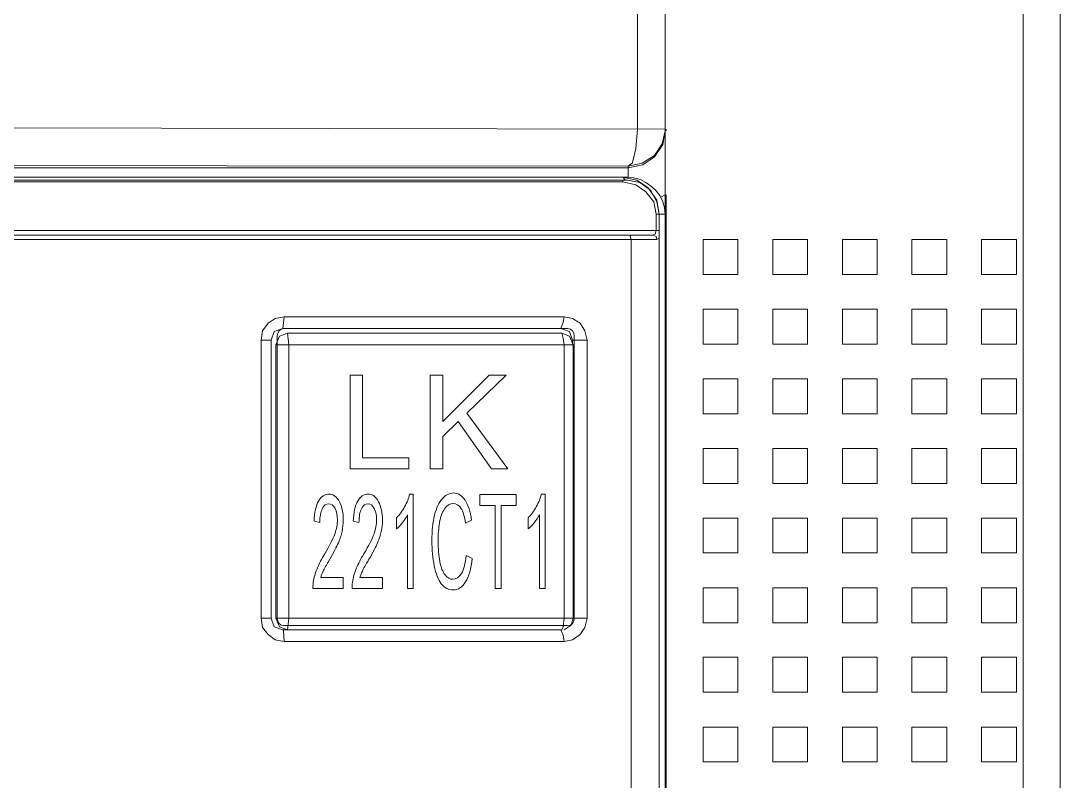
# Model space of a CAD drawing. Header units: millimetres. Extents: x 33157 to 59611, y -29750 to 1750.
# Drawn here: x 53504.76 to 53527.16, y -3121.69 to -3105.3 of the extents above; entities that cross this region are included whole.
import ezdxf

# ---------------------------------------------------------------- set-up
doc = ezdxf.new("R2010")
doc.units = ezdxf.units.MM
doc.layers.add('layer 1', color=7, linetype='Continuous', lineweight=18)

msp = doc.modelspace()

# ---------------------------------------------------------------- linework, layer by layer
at = {"layer": 'layer 1', "lineweight": 9}
for p, q in [((53518.05, -3043.274), (53518.05, -3107.638)), ((53518.65, -3043.274), (53518.65, -3170.437)), ((53526.358, -3047.485), (53526.358, -3168.689)), ((53527.158, -3048.284), (53527.158, -3168.207)), ((53518.65, -3107.638), (53518.65, -3107.671)), ((53518.666, -3107.638), (53518.666, -3107.671)), ((53517.85, -3108.437), (53517.85, -3108.67)), ((53517.734, -3108.736), (53517.734, -3108.77)), ((53518.666, -3109.053), (53518.666, -3168.207)), ((53518.45, -3109.469), (53518.45, -3109.818)), ((53518.516, -3109.469), (53518.516, -3170.171)), ((53518.65, -3109.469), (53518.65, -3167.658)), ((53517.917, -3110.018), (53517.917, -3170.171)), ((53509.941, -3112.182), (53509.941, -3118.174)), ((53510.158, -3112.182), (53510.158, -3118.174)), ((53516.651, -3112.182), (53516.651, -3112.232)), ((53516.968, -3112.182), (53516.968, -3118.174)), ((53510.258, -3112.282), (53510.258, -3118.174)), ((53510.541, -3112.282), (53510.541, -3118.174)), ((53516.468, -3112.282), (53516.468, -3118.174)), ((53516.668, -3112.282), (53516.668, -3118.174))]:
    msp.add_line(p, q, dxfattribs=at)
for points in [[(53500.551, -3107.605), (53500.551, -3107.605), (53518.65, -3107.638), (53518.65, -3107.638)], [(53517.85, -3108.437), (53517.85, -3108.437), (53500.551, -3108.42), (53500.551, -3108.42)], [(53517.85, -3108.47), (53517.85, -3108.47), (53486.948, -3108.47), (53486.948, -3108.47)], [(53483.302, -3108.67), (53483.302, -3108.67), (53517.834, -3108.67), (53517.834, -3108.67)], [(53483.368, -3108.736), (53483.368, -3108.736), (53517.734, -3108.736), (53517.734, -3108.736)], [(53517.734, -3108.77), (53517.734, -3108.77), (53483.368, -3108.77), (53483.368, -3108.77)], [(53517.75, -3108.686), (53517.75, -3108.686), (53517.717, -3108.67), (53517.717, -3108.67)], [(53517.734, -3108.736), (53517.734, -3108.736), (53517.767, -3108.736), (53517.767, -3108.736)], [(53517.784, -3108.736), (53517.784, -3108.736), (53517.75, -3108.686), (53517.75, -3108.686)], [(53517.767, -3108.736), (53517.767, -3108.736), (53517.784, -3108.736), (53517.784, -3108.736)], [(53517.834, -3108.736), (53517.834, -3108.736), (53517.784, -3108.736), (53517.784, -3108.736)], [(53518.55, -3109.103), (53518.55, -3109.103), (53518.65, -3109.053), (53518.65, -3109.053)], [(53518.45, -3109.469), (53518.45, -3109.469), (53518.65, -3109.469), (53518.65, -3109.469)], [(53482.669, -3109.818), (53482.669, -3109.818), (53518.516, -3109.818), (53518.516, -3109.818)], [(53482.735, -3109.918), (53482.735, -3109.918), (53518.383, -3109.918), (53518.383, -3109.918)], [(53517.884, -3109.918), (53517.884, -3109.918), (53517.917, -3110.018), (53517.917, -3110.018)], [(53482.636, -3110.018), (53482.636, -3110.018), (53518.466, -3110.018), (53518.466, -3110.018)], [(53510.441, -3111.682), (53510.441, -3111.682), (53510.408, -3111.932), (53510.408, -3111.932)], [(53510.441, -3111.682), (53510.441, -3111.682), (53516.468, -3111.682), (53516.468, -3111.682)], [(53510.446, -3111.682), (53510.446, -3111.682), (53516.464, -3111.682), (53516.464, -3111.682)], [(53510.408, -3111.932), (53510.408, -3111.932), (53516.402, -3111.932), (53516.402, -3111.932)], [(53509.941, -3112.182), (53509.941, -3112.182), (53510.158, -3112.182), (53510.158, -3112.182)], [(53516.418, -3112.032), (53516.418, -3112.032), (53510.508, -3112.032), (53510.508, -3112.032)], [(53510.541, -3112.282), (53510.541, -3112.282), (53510.508, -3112.032), (53510.508, -3112.032)], [(53516.968, -3112.182), (53516.968, -3112.182), (53516.651, -3112.182), (53516.651, -3112.182)], [(53510.258, -3112.282), (53510.258, -3112.282), (53516.668, -3112.282), (53516.668, -3112.282)], [(53509.941, -3118.174), (53509.941, -3118.174), (53510.158, -3118.174), (53510.158, -3118.174)], [(53510.258, -3118.174), (53510.258, -3118.174), (53516.668, -3118.174), (53516.668, -3118.174)], [(53510.541, -3118.174), (53510.541, -3118.174), (53510.508, -3118.423), (53510.508, -3118.423)], [(53516.468, -3118.174), (53516.468, -3118.174), (53516.452, -3118.357), (53516.452, -3118.357)], [(53516.968, -3118.174), (53516.968, -3118.174), (53516.668, -3118.174), (53516.668, -3118.174)], [(53516.402, -3118.423), (53516.402, -3118.423), (53510.408, -3118.423), (53510.408, -3118.423)], [(53510.424, -3118.44), (53510.424, -3118.44), (53510.408, -3118.423), (53510.408, -3118.423)], [(53510.441, -3118.673), (53510.441, -3118.673), (53510.424, -3118.44), (53510.424, -3118.44)], [(53510.508, -3118.423), (53510.508, -3118.423), (53516.418, -3118.423), (53516.418, -3118.423)], [(53516.452, -3118.357), (53516.452, -3118.357), (53516.418, -3118.423), (53516.418, -3118.423)], [(53516.468, -3118.673), (53516.468, -3118.673), (53510.441, -3118.673), (53510.441, -3118.673)]]:
    msp.add_open_spline(points, degree=3, dxfattribs=at)
for points, knots in [([(53517.85, -3108.47), (53517.85, -3108.47), (53518.167, -3108.404), (53518.167, -3108.404), (53518.167, -3108.404), (53518.416, -3108.237), (53518.416, -3108.237), (53518.416, -3108.237), (53518.599, -3107.971), (53518.599, -3107.971), (53518.599, -3107.971), (53518.65, -3107.671), (53518.65, -3107.671)], [0, 0, 0, 0, 152600.038014, 152600.038014, 152600.038014, 305200.076027, 305200.076027, 305200.076027, 457800.114041, 457800.114041, 457800.114041, 610400.152054, 610400.152054, 610400.152054, 610400.152054]), ([(53517.85, -3108.437), (53517.85, -3108.437), (53518.15, -3108.37), (53518.15, -3108.37), (53518.15, -3108.37), (53518.416, -3108.204), (53518.416, -3108.204), (53518.416, -3108.204), (53518.583, -3107.954), (53518.583, -3107.954), (53518.583, -3107.954), (53518.65, -3107.671), (53518.65, -3107.671)], [0, 0, 0, 0, 152599.983618, 152599.983618, 152599.983618, 305199.967237, 305199.967237, 305199.967237, 457799.950855, 457799.950855, 457799.950855, 610399.934474, 610399.934474, 610399.934474, 610399.934474]), ([(53518.05, -3107.638), (53518.05, -3107.638), (53518.017, -3108.054), (53518.017, -3108.054), (53518.017, -3108.054), (53517.967, -3108.27), (53517.967, -3108.27), (53517.967, -3108.27), (53517.933, -3108.37), (53517.933, -3108.37), (53517.933, -3108.37), (53517.85, -3108.437), (53517.85, -3108.437)], [0, 0, 0, 0, 152598.851057, 152598.851057, 152598.851057, 305197.702114, 305197.702114, 305197.702114, 457796.55317, 457796.55317, 457796.55317, 610395.404227, 610395.404227, 610395.404227, 610395.404227]), ([(53518.516, -3109.469), (53518.516, -3109.469), (53518.466, -3109.169), (53518.466, -3109.169), (53518.466, -3109.169), (53518.283, -3108.903), (53518.283, -3108.903), (53518.283, -3108.903), (53518.033, -3108.736), (53518.033, -3108.736), (53518.033, -3108.736), (53517.717, -3108.67), (53517.717, -3108.67)], [0, 0, 0, 0, 152601.095037, 152601.095037, 152601.095037, 305202.190074, 305202.190074, 305202.190074, 457803.28511, 457803.28511, 457803.28511, 610404.380147, 610404.380147, 610404.380147, 610404.380147]), ([(53518.45, -3109.469), (53518.45, -3109.469), (53518.4, -3109.203), (53518.4, -3109.203), (53518.4, -3109.203), (53518.233, -3108.986), (53518.233, -3108.986), (53518.233, -3108.986), (53518.017, -3108.836), (53518.017, -3108.836), (53518.017, -3108.836), (53517.734, -3108.77), (53517.734, -3108.77)], [0, 0, 0, 0, 152601.132741, 152601.132741, 152601.132741, 305202.265482, 305202.265482, 305202.265482, 457803.398223, 457803.398223, 457803.398223, 610404.530964, 610404.530964, 610404.530964, 610404.530964]), ([(53517.834, -3108.736), (53517.834, -3108.736), (53518.1, -3108.786), (53518.1, -3108.786), (53518.1, -3108.786), (53518.333, -3108.953), (53518.333, -3108.953), (53518.333, -3108.953), (53518.466, -3109.203), (53518.466, -3109.203), (53518.466, -3109.203), (53518.516, -3109.469), (53518.516, -3109.469)], [0, 0, 0, 0, 152600.85117, 152600.85117, 152600.85117, 305201.702341, 305201.702341, 305201.702341, 457802.553511, 457802.553511, 457802.553511, 610403.404681, 610403.404681, 610403.404681, 610403.404681]), ([(53518.65, -3109.469), (53518.65, -3109.469), (53518.633, -3109.336), (53518.633, -3109.336), (53518.633, -3109.336), (53518.599, -3109.203), (53518.599, -3109.203), (53518.599, -3109.203), (53518.533, -3109.069), (53518.533, -3109.069), (53518.533, -3109.069), (53518.45, -3108.969), (53518.45, -3108.969), (53518.45, -3108.969), (53518.35, -3108.87), (53518.35, -3108.87), (53518.35, -3108.87), (53518.233, -3108.786), (53518.233, -3108.786), (53518.233, -3108.786), (53518.117, -3108.72), (53518.117, -3108.72), (53518.117, -3108.72), (53517.967, -3108.686), (53517.967, -3108.686), (53517.967, -3108.686), (53517.834, -3108.67), (53517.834, -3108.67)], [0, 0, 0, 0, 141595.381345, 141595.381345, 141595.381345, 283190.762691, 283190.762691, 283190.762691, 424786.144036, 424786.144036, 424786.144036, 566381.525382, 566381.525382, 566381.525382, 707976.906727, 707976.906727, 707976.906727, 849572.288073, 849572.288073, 849572.288073, 991167.669418, 991167.669418, 991167.669418, 1132763.050764, 1132763.050764, 1132763.050764, 1274358.432109, 1274358.432109, 1274358.432109, 1274358.432109]), ([(53518.383, -3109.918), (53518.383, -3109.918), (53518.433, -3109.901), (53518.433, -3109.901), (53518.433, -3109.901), (53518.45, -3109.818), (53518.45, -3109.818)], [0, 0, 0, 0, 172097.975138, 172097.975138, 172097.975138, 344195.950276, 344195.950276, 344195.950276, 344195.950276]), ([(53518.383, -3109.918), (53518.383, -3109.918), (53518.45, -3109.951), (53518.45, -3109.951), (53518.45, -3109.951), (53518.466, -3110.018), (53518.466, -3110.018)], [0, 0, 0, 0, 172098.084846, 172098.084846, 172098.084846, 344196.169692, 344196.169692, 344196.169692, 344196.169692]), ([(53518.466, -3110.018), (53518.466, -3110.018), (53518.516, -3109.985), (53518.516, -3109.985), (53518.516, -3109.985), (53518.516, -3109.935), (53518.516, -3109.935), (53518.516, -3109.935), (53518.516, -3109.818), (53518.516, -3109.818)], [0, 0, 0, 0, 158574.003595, 158574.003595, 158574.003595, 317148.00719, 317148.00719, 317148.00719, 475722.010784, 475722.010784, 475722.010784, 475722.010784]), ([(53509.941, -3112.182), (53509.941, -3112.182), (53509.975, -3111.982), (53509.975, -3111.982), (53509.975, -3111.982), (53510.091, -3111.816), (53510.091, -3111.816), (53510.091, -3111.816), (53510.241, -3111.716), (53510.241, -3111.716), (53510.241, -3111.716), (53510.441, -3111.682), (53510.441, -3111.682)], [0, 0, 0, 0, 152582.943356, 152582.943356, 152582.943356, 305165.886713, 305165.886713, 305165.886713, 457748.830069, 457748.830069, 457748.830069, 610331.773426, 610331.773426, 610331.773426, 610331.773426]), ([(53516.468, -3111.682), (53516.468, -3111.682), (53516.452, -3111.799), (53516.452, -3111.799), (53516.452, -3111.799), (53516.402, -3111.932), (53516.402, -3111.932)], [0, 0, 0, 0, 172094.886122, 172094.886122, 172094.886122, 344189.772244, 344189.772244, 344189.772244, 344189.772244]), ([(53516.468, -3111.682), (53516.468, -3111.682), (53516.651, -3111.716), (53516.651, -3111.716), (53516.651, -3111.716), (53516.818, -3111.816), (53516.818, -3111.816), (53516.818, -3111.816), (53516.918, -3111.982), (53516.918, -3111.982), (53516.918, -3111.982), (53516.968, -3112.182), (53516.968, -3112.182)], [0, 0, 0, 0, 152601.225536, 152601.225536, 152601.225536, 305202.451072, 305202.451072, 305202.451072, 457803.676608, 457803.676608, 457803.676608, 610404.902144, 610404.902144, 610404.902144, 610404.902144]), ([(53510.408, -3111.932), (53510.408, -3111.932), (53510.225, -3111.999), (53510.225, -3111.999), (53510.225, -3111.999), (53510.158, -3112.182), (53510.158, -3112.182)], [0, 0, 0, 0, 172075.862715, 172075.862715, 172075.862715, 344151.725429, 344151.725429, 344151.725429, 344151.725429]), ([(53510.425, -3111.934), (53510.425, -3111.934), (53516.551, -3111.934), (53516.551, -3111.934), (53516.626, -3111.934), (53516.688, -3112.005), (53516.688, -3112.093), (53516.688, -3112.093), (53516.688, -3118.174), (53516.688, -3118.174), (53516.688, -3118.262), (53516.626, -3118.334), (53516.551, -3118.334), (53516.551, -3118.334), (53510.425, -3118.334), (53510.425, -3118.334), (53510.349, -3118.334), (53510.288, -3118.262), (53510.288, -3118.174), (53510.288, -3118.174), (53510.288, -3112.093), (53510.288, -3112.093), (53510.288, -3112.005), (53510.349, -3111.934), (53510.425, -3111.934)], [0, 0, 0, 0, 142839.419841, 142839.419841, 142839.419841, 285678.839681, 285678.839681, 285678.839681, 428518.259522, 428518.259522, 428518.259522, 571357.679362, 571357.679362, 571357.679362, 714197.099203, 714197.099203, 714197.099203, 857036.519044, 857036.519044, 857036.519044, 999875.938884, 999875.938884, 999875.938884, 1142715.358725, 1142715.358725, 1142715.358725, 1142715.358725]), ([(53516.651, -3112.182), (53516.651, -3112.182), (53516.585, -3111.999), (53516.585, -3111.999), (53516.585, -3111.999), (53516.402, -3111.932), (53516.402, -3111.932)], [0, 0, 0, 0, 172095.604379, 172095.604379, 172095.604379, 344191.208758, 344191.208758, 344191.208758, 344191.208758]), ([(53510.508, -3112.032), (53510.508, -3112.032), (53510.341, -3112.099), (53510.341, -3112.099), (53510.341, -3112.099), (53510.258, -3112.282), (53510.258, -3112.282)], [0, 0, 0, 0, 172076.384358, 172076.384358, 172076.384358, 344152.768717, 344152.768717, 344152.768717, 344152.768717]), ([(53516.668, -3112.282), (53516.668, -3112.282), (53516.585, -3112.099), (53516.585, -3112.099), (53516.585, -3112.099), (53516.418, -3112.032), (53516.418, -3112.032)], [0, 0, 0, 0, 172095.79353, 172095.79353, 172095.79353, 344191.587059, 344191.587059, 344191.587059, 344191.587059]), ([(53516.468, -3112.282), (53516.468, -3112.282), (53516.452, -3112.148), (53516.452, -3112.148), (53516.452, -3112.148), (53516.418, -3112.032), (53516.418, -3112.032)], [0, 0, 0, 0, 172095.559697, 172095.559697, 172095.559697, 344191.119395, 344191.119395, 344191.119395, 344191.119395]), ([(53510.441, -3118.673), (53510.441, -3118.673), (53510.241, -3118.64), (53510.241, -3118.64), (53510.241, -3118.64), (53510.091, -3118.523), (53510.091, -3118.523), (53510.091, -3118.523), (53509.975, -3118.374), (53509.975, -3118.374), (53509.975, -3118.374), (53509.941, -3118.174), (53509.941, -3118.174)], [0, 0, 0, 0, 152593.021942, 152593.021942, 152593.021942, 305186.043883, 305186.043883, 305186.043883, 457779.065825, 457779.065825, 457779.065825, 610372.087767, 610372.087767, 610372.087767, 610372.087767]), ([(53510.158, -3118.174), (53510.158, -3118.174), (53510.225, -3118.357), (53510.225, -3118.357), (53510.225, -3118.357), (53510.408, -3118.423), (53510.408, -3118.423)], [0, 0, 0, 0, 172086.510683, 172086.510683, 172086.510683, 344173.021366, 344173.021366, 344173.021366, 344173.021366]), ([(53510.258, -3118.174), (53510.258, -3118.174), (53510.341, -3118.357), (53510.341, -3118.357), (53510.341, -3118.357), (53510.508, -3118.423), (53510.508, -3118.423)], [0, 0, 0, 0, 172086.845613, 172086.845613, 172086.845613, 344173.691226, 344173.691226, 344173.691226, 344173.691226]), ([(53516.468, -3118.423), (53516.468, -3118.423), (53516.618, -3118.324), (53516.618, -3118.324), (53516.618, -3118.324), (53516.668, -3118.174), (53516.668, -3118.174)], [0, 0, 0, 0, 172106.357237, 172106.357237, 172106.357237, 344212.714473, 344212.714473, 344212.714473, 344212.714473]), ([(53516.968, -3118.174), (53516.968, -3118.174), (53516.918, -3118.374), (53516.918, -3118.374), (53516.918, -3118.374), (53516.818, -3118.523), (53516.818, -3118.523), (53516.818, -3118.523), (53516.651, -3118.64), (53516.651, -3118.64), (53516.651, -3118.64), (53516.468, -3118.673), (53516.468, -3118.673)], [0, 0, 0, 0, 152611.282888, 152611.282888, 152611.282888, 305222.565776, 305222.565776, 305222.565776, 457833.848664, 457833.848664, 457833.848664, 610445.131553, 610445.131553, 610445.131553, 610445.131553]), ([(53516.468, -3118.673), (53516.468, -3118.673), (53516.452, -3118.54), (53516.452, -3118.54), (53516.452, -3118.54), (53516.402, -3118.423), (53516.402, -3118.423)], [0, 0, 0, 0, 172106.31771, 172106.31771, 172106.31771, 344212.63542, 344212.63542, 344212.63542, 344212.63542])]:
    msp.add_open_spline(points, degree=3, knots=knots, dxfattribs=at)
at = {"layer": 'layer 1'}
for points, knots in [([(53519.463, -3110.767), (53519.463, -3110.767), (53520.213, -3110.767), (53520.213, -3110.767), (53520.213, -3110.767), (53520.213, -3110.015), (53520.213, -3110.015), (53520.213, -3110.015), (53519.463, -3110.015), (53519.463, -3110.015), (53519.463, -3110.015), (53519.463, -3110.764), (53519.463, -3110.764), (53519.463, -3110.764), (53519.463, -3110.767), (53519.463, -3110.767)], [0, 0, 0, 0, 148389.983631, 148389.983631, 148389.983631, 296779.967262, 296779.967262, 296779.967262, 445169.950893, 445169.950893, 445169.950893, 593559.934524, 593559.934524, 593559.934524, 741949.918155, 741949.918155, 741949.918155, 741949.918155]), ([(53520.963, -3110.767), (53520.963, -3110.767), (53521.714, -3110.767), (53521.714, -3110.767), (53521.714, -3110.767), (53521.714, -3110.015), (53521.714, -3110.015), (53521.714, -3110.015), (53520.963, -3110.015), (53520.963, -3110.015), (53520.963, -3110.015), (53520.963, -3110.764), (53520.963, -3110.764), (53520.963, -3110.764), (53520.963, -3110.767), (53520.963, -3110.767)], [0, 0, 0, 0, 148394.025038, 148394.025038, 148394.025038, 296788.050076, 296788.050076, 296788.050076, 445182.075114, 445182.075114, 445182.075114, 593576.100152, 593576.100152, 593576.100152, 741970.12519, 741970.12519, 741970.12519, 741970.12519]), ([(53522.464, -3110.767), (53522.464, -3110.767), (53523.214, -3110.767), (53523.214, -3110.767), (53523.214, -3110.767), (53523.214, -3110.015), (53523.214, -3110.015), (53523.214, -3110.015), (53522.464, -3110.015), (53522.464, -3110.015), (53522.464, -3110.015), (53522.464, -3110.764), (53522.464, -3110.764), (53522.464, -3110.764), (53522.464, -3110.767), (53522.464, -3110.767)], [0, 0, 0, 0, 148398.066497, 148398.066497, 148398.066497, 296796.132993, 296796.132993, 296796.132993, 445194.19949, 445194.19949, 445194.19949, 593592.265987, 593592.265987, 593592.265987, 741990.332483, 741990.332483, 741990.332483, 741990.332483]), ([(53523.964, -3110.767), (53523.964, -3110.767), (53524.714, -3110.767), (53524.714, -3110.767), (53524.714, -3110.767), (53524.714, -3110.015), (53524.714, -3110.015), (53524.714, -3110.015), (53523.964, -3110.015), (53523.964, -3110.015), (53523.964, -3110.015), (53523.964, -3110.764), (53523.964, -3110.764), (53523.964, -3110.764), (53523.964, -3110.767), (53523.964, -3110.767)], [0, 0, 0, 0, 148402.107904, 148402.107904, 148402.107904, 296804.215809, 296804.215809, 296804.215809, 445206.323713, 445206.323713, 445206.323713, 593608.431617, 593608.431617, 593608.431617, 742010.539521, 742010.539521, 742010.539521, 742010.539521]), ([(53525.464, -3110.767), (53525.464, -3110.767), (53526.214, -3110.767), (53526.214, -3110.767), (53526.214, -3110.767), (53526.214, -3110.015), (53526.214, -3110.015), (53526.214, -3110.015), (53525.464, -3110.015), (53525.464, -3110.015), (53525.464, -3110.015), (53525.464, -3110.764), (53525.464, -3110.764), (53525.464, -3110.764), (53525.464, -3110.767), (53525.464, -3110.767)], [0, 0, 0, 0, 148406.149312, 148406.149312, 148406.149312, 296812.298624, 296812.298624, 296812.298624, 445218.447936, 445218.447936, 445218.447936, 593624.597248, 593624.597248, 593624.597248, 742030.74656, 742030.74656, 742030.74656, 742030.74656]), ([(53519.463, -3112.269), (53519.463, -3112.269), (53520.213, -3112.269), (53520.213, -3112.269), (53520.213, -3112.269), (53520.213, -3111.516), (53520.213, -3111.516), (53520.213, -3111.516), (53519.463, -3111.516), (53519.463, -3111.516), (53519.463, -3111.516), (53519.463, -3112.266), (53519.463, -3112.266), (53519.463, -3112.266), (53519.463, -3112.269), (53519.463, -3112.269)], [0, 0, 0, 0, 148392.013656, 148392.013656, 148392.013656, 296784.027312, 296784.027312, 296784.027312, 445176.040968, 445176.040968, 445176.040968, 593568.054625, 593568.054625, 593568.054625, 741960.068281, 741960.068281, 741960.068281, 741960.068281]), ([(53520.963, -3112.269), (53520.963, -3112.269), (53521.714, -3112.269), (53521.714, -3112.269), (53521.714, -3112.269), (53521.714, -3111.516), (53521.714, -3111.516), (53521.714, -3111.516), (53520.963, -3111.516), (53520.963, -3111.516), (53520.963, -3111.516), (53520.963, -3112.266), (53520.963, -3112.266), (53520.963, -3112.266), (53520.963, -3112.269), (53520.963, -3112.269)], [0, 0, 0, 0, 148396.055059, 148396.055059, 148396.055059, 296792.110118, 296792.110118, 296792.110118, 445188.165177, 445188.165177, 445188.165177, 593584.220236, 593584.220236, 593584.220236, 741980.275295, 741980.275295, 741980.275295, 741980.275295]), ([(53522.464, -3112.269), (53522.464, -3112.269), (53523.214, -3112.269), (53523.214, -3112.269), (53523.214, -3112.269), (53523.214, -3111.516), (53523.214, -3111.516), (53523.214, -3111.516), (53522.464, -3111.516), (53522.464, -3111.516), (53522.464, -3111.516), (53522.464, -3112.266), (53522.464, -3112.266), (53522.464, -3112.266), (53522.464, -3112.269), (53522.464, -3112.269)], [0, 0, 0, 0, 148400.096514, 148400.096514, 148400.096514, 296800.193027, 296800.193027, 296800.193027, 445200.289541, 445200.289541, 445200.289541, 593600.386054, 593600.386054, 593600.386054, 742000.482568, 742000.482568, 742000.482568, 742000.482568]), ([(53523.964, -3112.269), (53523.964, -3112.269), (53524.714, -3112.269), (53524.714, -3112.269), (53524.714, -3112.269), (53524.714, -3111.516), (53524.714, -3111.516), (53524.714, -3111.516), (53523.964, -3111.516), (53523.964, -3111.516), (53523.964, -3111.516), (53523.964, -3112.266), (53523.964, -3112.266), (53523.964, -3112.266), (53523.964, -3112.269), (53523.964, -3112.269)], [0, 0, 0, 0, 148404.137917, 148404.137917, 148404.137917, 296808.275834, 296808.275834, 296808.275834, 445212.413751, 445212.413751, 445212.413751, 593616.551668, 593616.551668, 593616.551668, 742020.689585, 742020.689585, 742020.689585, 742020.689585]), ([(53525.464, -3112.269), (53525.464, -3112.269), (53526.214, -3112.269), (53526.214, -3112.269), (53526.214, -3112.269), (53526.214, -3111.516), (53526.214, -3111.516), (53526.214, -3111.516), (53525.464, -3111.516), (53525.464, -3111.516), (53525.464, -3111.516), (53525.464, -3112.266), (53525.464, -3112.266), (53525.464, -3112.266), (53525.464, -3112.269), (53525.464, -3112.269)], [0, 0, 0, 0, 148408.179321, 148408.179321, 148408.179321, 296816.358641, 296816.358641, 296816.358641, 445224.537962, 445224.537962, 445224.537962, 593632.717282, 593632.717282, 593632.717282, 742040.896603, 742040.896603, 742040.896603, 742040.896603]), ([(53511.859, -3114.957), (53511.859, -3114.957), (53511.859, -3112.936), (53511.859, -3112.936), (53511.859, -3112.936), (53512.127, -3112.936), (53512.127, -3112.936), (53512.127, -3112.936), (53512.127, -3114.72), (53512.127, -3114.72), (53512.127, -3114.72), (53513.121, -3114.72), (53513.121, -3114.72), (53513.121, -3114.72), (53513.121, -3114.957), (53513.121, -3114.957), (53513.121, -3114.957), (53511.859, -3114.957), (53511.859, -3114.957)], [0, 0, 0, 0, 146091.099113, 146091.099113, 146091.099113, 292182.198226, 292182.198226, 292182.198226, 438273.297338, 438273.297338, 438273.297338, 584364.396451, 584364.396451, 584364.396451, 730455.495564, 730455.495564, 730455.495564, 876546.594677, 876546.594677, 876546.594677, 876546.594677]), ([(53513.585, -3114.957), (53513.585, -3114.957), (53513.585, -3112.936), (53513.585, -3112.936), (53513.585, -3112.936), (53513.854, -3112.936), (53513.854, -3112.936), (53513.854, -3112.936), (53513.854, -3113.938), (53513.854, -3113.938), (53513.854, -3113.938), (53514.857, -3112.936), (53514.857, -3112.936), (53514.857, -3112.936), (53515.22, -3112.936), (53515.22, -3112.936), (53515.22, -3112.936), (53514.372, -3113.756), (53514.372, -3113.756), (53514.372, -3113.756), (53515.256, -3114.957), (53515.256, -3114.957), (53515.256, -3114.957), (53514.903, -3114.957), (53514.903, -3114.957), (53514.903, -3114.957), (53514.184, -3113.937), (53514.184, -3113.937), (53514.184, -3113.937), (53513.854, -3114.257), (53513.854, -3114.257), (53513.854, -3114.257), (53513.854, -3114.957), (53513.854, -3114.957), (53513.854, -3114.957), (53513.585, -3114.957), (53513.585, -3114.957)], [0, 0, 0, 0, 139595.962513, 139595.962513, 139595.962513, 279191.925026, 279191.925026, 279191.925026, 418787.887539, 418787.887539, 418787.887539, 558383.850053, 558383.850053, 558383.850053, 697979.812566, 697979.812566, 697979.812566, 837575.775079, 837575.775079, 837575.775079, 977171.737592, 977171.737592, 977171.737592, 1116767.700105, 1116767.700105, 1116767.700105, 1256363.662618, 1256363.662618, 1256363.662618, 1395959.625132, 1395959.625132, 1395959.625132, 1535555.587645, 1535555.587645, 1535555.587645, 1675151.550158, 1675151.550158, 1675151.550158, 1675151.550158]), ([(53519.463, -3113.768), (53519.463, -3113.768), (53520.213, -3113.768), (53520.213, -3113.768), (53520.213, -3113.768), (53520.213, -3113.015), (53520.213, -3113.015), (53520.213, -3113.015), (53519.463, -3113.015), (53519.463, -3113.015), (53519.463, -3113.015), (53519.463, -3113.764), (53519.463, -3113.764), (53519.463, -3113.764), (53519.463, -3113.768), (53519.463, -3113.768)], [0, 0, 0, 0, 148394.039968, 148394.039968, 148394.039968, 296788.079936, 296788.079936, 296788.079936, 445182.119903, 445182.119903, 445182.119903, 593576.159871, 593576.159871, 593576.159871, 741970.199839, 741970.199839, 741970.199839, 741970.199839]), ([(53520.963, -3113.768), (53520.963, -3113.768), (53521.714, -3113.768), (53521.714, -3113.768), (53521.714, -3113.768), (53521.714, -3113.015), (53521.714, -3113.015), (53521.714, -3113.015), (53520.963, -3113.015), (53520.963, -3113.015), (53520.963, -3113.015), (53520.963, -3113.764), (53520.963, -3113.764), (53520.963, -3113.764), (53520.963, -3113.768), (53520.963, -3113.768)], [0, 0, 0, 0, 148398.081367, 148398.081367, 148398.081367, 296796.162733, 296796.162733, 296796.162733, 445194.2441, 445194.2441, 445194.2441, 593592.325466, 593592.325466, 593592.325466, 741990.406833, 741990.406833, 741990.406833, 741990.406833]), ([(53522.464, -3113.768), (53522.464, -3113.768), (53523.214, -3113.768), (53523.214, -3113.768), (53523.214, -3113.768), (53523.214, -3113.015), (53523.214, -3113.015), (53523.214, -3113.015), (53522.464, -3113.015), (53522.464, -3113.015), (53522.464, -3113.015), (53522.464, -3113.764), (53522.464, -3113.764), (53522.464, -3113.764), (53522.464, -3113.768), (53522.464, -3113.768)], [0, 0, 0, 0, 148402.122817, 148402.122817, 148402.122817, 296804.245634, 296804.245634, 296804.245634, 445206.368451, 445206.368451, 445206.368451, 593608.491267, 593608.491267, 593608.491267, 742010.614084, 742010.614084, 742010.614084, 742010.614084]), ([(53523.964, -3113.768), (53523.964, -3113.768), (53524.714, -3113.768), (53524.714, -3113.768), (53524.714, -3113.768), (53524.714, -3113.015), (53524.714, -3113.015), (53524.714, -3113.015), (53523.964, -3113.015), (53523.964, -3113.015), (53523.964, -3113.015), (53523.964, -3113.764), (53523.964, -3113.764), (53523.964, -3113.764), (53523.964, -3113.768), (53523.964, -3113.768)], [0, 0, 0, 0, 148406.164216, 148406.164216, 148406.164216, 296812.328432, 296812.328432, 296812.328432, 445218.492648, 445218.492648, 445218.492648, 593624.656864, 593624.656864, 593624.656864, 742030.82108, 742030.82108, 742030.82108, 742030.82108]), ([(53525.464, -3113.768), (53525.464, -3113.768), (53526.214, -3113.768), (53526.214, -3113.768), (53526.214, -3113.768), (53526.214, -3113.015), (53526.214, -3113.015), (53526.214, -3113.015), (53525.464, -3113.015), (53525.464, -3113.015), (53525.464, -3113.015), (53525.464, -3113.764), (53525.464, -3113.764), (53525.464, -3113.764), (53525.464, -3113.768), (53525.464, -3113.768)], [0, 0, 0, 0, 148410.205616, 148410.205616, 148410.205616, 296820.411231, 296820.411231, 296820.411231, 445230.616847, 445230.616847, 445230.616847, 593640.822462, 593640.822462, 593640.822462, 742051.028078, 742051.028078, 742051.028078, 742051.028078]), ([(53519.463, -3115.269), (53519.463, -3115.269), (53520.213, -3115.269), (53520.213, -3115.269), (53520.213, -3115.269), (53520.213, -3114.517), (53520.213, -3114.517), (53520.213, -3114.517), (53519.463, -3114.517), (53519.463, -3114.517), (53519.463, -3114.517), (53519.463, -3115.266), (53519.463, -3115.266), (53519.463, -3115.266), (53519.463, -3115.269), (53519.463, -3115.269)], [0, 0, 0, 0, 148396.070137, 148396.070137, 148396.070137, 296792.140274, 296792.140274, 296792.140274, 445188.210411, 445188.210411, 445188.210411, 593584.280548, 593584.280548, 593584.280548, 741980.350685, 741980.350685, 741980.350685, 741980.350685]), ([(53520.963, -3115.269), (53520.963, -3115.269), (53521.714, -3115.269), (53521.714, -3115.269), (53521.714, -3115.269), (53521.714, -3114.517), (53521.714, -3114.517), (53521.714, -3114.517), (53520.963, -3114.517), (53520.963, -3114.517), (53520.963, -3114.517), (53520.963, -3115.266), (53520.963, -3115.266), (53520.963, -3115.266), (53520.963, -3115.269), (53520.963, -3115.269)], [0, 0, 0, 0, 148400.111532, 148400.111532, 148400.111532, 296800.223063, 296800.223063, 296800.223063, 445200.334595, 445200.334595, 445200.334595, 593600.446126, 593600.446126, 593600.446126, 742000.557658, 742000.557658, 742000.557658, 742000.557658]), ([(53522.464, -3115.269), (53522.464, -3115.269), (53523.214, -3115.269), (53523.214, -3115.269), (53523.214, -3115.269), (53523.214, -3114.517), (53523.214, -3114.517), (53523.214, -3114.517), (53522.464, -3114.517), (53522.464, -3114.517), (53522.464, -3114.517), (53522.464, -3115.266), (53522.464, -3115.266), (53522.464, -3115.266), (53522.464, -3115.269), (53522.464, -3115.269)], [0, 0, 0, 0, 148404.152978, 148404.152978, 148404.152978, 296808.305955, 296808.305955, 296808.305955, 445212.458933, 445212.458933, 445212.458933, 593616.61191, 593616.61191, 593616.61191, 742020.764888, 742020.764888, 742020.764888, 742020.764888]), ([(53523.964, -3115.269), (53523.964, -3115.269), (53524.714, -3115.269), (53524.714, -3115.269), (53524.714, -3115.269), (53524.714, -3114.517), (53524.714, -3114.517), (53524.714, -3114.517), (53523.964, -3114.517), (53523.964, -3114.517), (53523.964, -3114.517), (53523.964, -3115.266), (53523.964, -3115.266), (53523.964, -3115.266), (53523.964, -3115.269), (53523.964, -3115.269)], [0, 0, 0, 0, 148408.194373, 148408.194373, 148408.194373, 296816.388745, 296816.388745, 296816.388745, 445224.583118, 445224.583118, 445224.583118, 593632.77749, 593632.77749, 593632.77749, 742040.971863, 742040.971863, 742040.971863, 742040.971863]), ([(53525.464, -3115.269), (53525.464, -3115.269), (53526.214, -3115.269), (53526.214, -3115.269), (53526.214, -3115.269), (53526.214, -3114.517), (53526.214, -3114.517), (53526.214, -3114.517), (53525.464, -3114.517), (53525.464, -3114.517), (53525.464, -3114.517), (53525.464, -3115.266), (53525.464, -3115.266), (53525.464, -3115.266), (53525.464, -3115.269), (53525.464, -3115.269)], [0, 0, 0, 0, 148412.235768, 148412.235768, 148412.235768, 296824.471536, 296824.471536, 296824.471536, 445236.707304, 445236.707304, 445236.707304, 593648.943072, 593648.943072, 593648.943072, 742061.17884, 742061.17884, 742061.17884, 742061.17884]), ([(53513.22, -3117.531), (53513.22, -3117.531), (53513.099, -3117.531), (53513.099, -3117.531), (53513.099, -3117.531), (53513.099, -3115.949), (53513.099, -3115.949), (53513.07, -3116.007), (53513.031, -3116.064), (53512.984, -3116.121), (53512.937, -3116.178), (53512.894, -3116.22), (53512.856, -3116.249), (53512.856, -3116.249), (53512.856, -3116.009), (53512.856, -3116.009), (53512.924, -3115.944), (53512.983, -3115.865), (53513.034, -3115.772), (53513.085, -3115.679), (53513.121, -3115.589), (53513.142, -3115.502), (53513.142, -3115.502), (53513.22, -3115.502), (53513.22, -3115.502), (53513.22, -3115.502), (53513.22, -3117.531), (53513.22, -3117.531)], [0, 0, 0, 0, 141589.518126, 141589.518126, 141589.518126, 283179.036252, 283179.036252, 283179.036252, 424768.554378, 424768.554378, 424768.554378, 566358.072504, 566358.072504, 566358.072504, 707947.59063, 707947.59063, 707947.59063, 849537.108756, 849537.108756, 849537.108756, 991126.626882, 991126.626882, 991126.626882, 1132716.145008, 1132716.145008, 1132716.145008, 1274305.663135, 1274305.663135, 1274305.663135, 1274305.663135]), ([(53516.058, -3117.531), (53516.058, -3117.531), (53515.936, -3117.531), (53515.936, -3117.531), (53515.936, -3117.531), (53515.936, -3115.949), (53515.936, -3115.949), (53515.907, -3116.007), (53515.869, -3116.064), (53515.821, -3116.121), (53515.774, -3116.178), (53515.731, -3116.22), (53515.693, -3116.249), (53515.693, -3116.249), (53515.693, -3116.009), (53515.693, -3116.009), (53515.761, -3115.944), (53515.82, -3115.865), (53515.871, -3115.772), (53515.922, -3115.679), (53515.958, -3115.589), (53515.979, -3115.502), (53515.979, -3115.502), (53516.058, -3115.502), (53516.058, -3115.502), (53516.058, -3115.502), (53516.058, -3117.531), (53516.058, -3117.531)], [0, 0, 0, 0, 141596.805341, 141596.805341, 141596.805341, 283193.610681, 283193.610681, 283193.610681, 424790.416022, 424790.416022, 424790.416022, 566387.221363, 566387.221363, 566387.221363, 707984.026704, 707984.026704, 707984.026704, 849580.832044, 849580.832044, 849580.832044, 991177.637385, 991177.637385, 991177.637385, 1132774.442726, 1132774.442726, 1132774.442726, 1274371.248066, 1274371.248066, 1274371.248066, 1274371.248066]), ([(53511.713, -3117.294), (53511.713, -3117.294), (53511.713, -3117.531), (53511.713, -3117.531), (53511.713, -3117.531), (53511.059, -3117.531), (53511.059, -3117.531), (53511.058, -3117.471), (53511.062, -3117.414), (53511.073, -3117.358), (53511.09, -3117.267), (53511.117, -3117.178), (53511.154, -3117.09), (53511.191, -3117.002), (53511.243, -3116.9), (53511.312, -3116.785), (53511.419, -3116.605), (53511.492, -3116.462), (53511.53, -3116.357), (53511.568, -3116.251), (53511.587, -3116.152), (53511.587, -3116.058), (53511.587, -3115.959), (53511.57, -3115.876), (53511.535, -3115.809), (53511.501, -3115.741), (53511.456, -3115.708), (53511.4, -3115.708), (53511.342, -3115.708), (53511.295, -3115.743), (53511.26, -3115.815), (53511.224, -3115.886), (53511.207, -3115.985), (53511.206, -3116.111), (53511.206, -3116.111), (53511.082, -3116.086), (53511.082, -3116.086), (53511.091, -3115.896), (53511.123, -3115.751), (53511.178, -3115.651), (53511.234, -3115.551), (53511.309, -3115.502), (53511.403, -3115.502), (53511.498, -3115.502), (53511.573, -3115.555), (53511.628, -3115.663), (53511.684, -3115.771), (53511.711, -3115.904), (53511.711, -3116.063), (53511.711, -3116.144), (53511.703, -3116.224), (53511.687, -3116.302), (53511.671, -3116.38), (53511.644, -3116.463), (53511.606, -3116.549), (53511.569, -3116.635), (53511.506, -3116.754), (53511.419, -3116.905), (53511.347, -3117.03), (53511.3, -3117.114), (53511.279, -3117.159), (53511.258, -3117.204), (53511.241, -3117.249), (53511.228, -3117.294), (53511.228, -3117.294), (53511.713, -3117.294), (53511.713, -3117.294)], [0, 0, 0, 0, 136641.224903, 136641.224903, 136641.224903, 273282.449807, 273282.449807, 273282.449807, 409923.67471, 409923.67471, 409923.67471, 546564.899614, 546564.899614, 546564.899614, 683206.124517, 683206.124517, 683206.124517, 819847.349421, 819847.349421, 819847.349421, 956488.574324, 956488.574324, 956488.574324, 1093129.799228, 1093129.799228, 1093129.799228, 1229771.024131, 1229771.024131, 1229771.024131, 1366412.249035, 1366412.249035, 1366412.249035, 1503053.473938, 1503053.473938, 1503053.473938, 1639694.698842, 1639694.698842, 1639694.698842, 1776335.923745, 1776335.923745, 1776335.923745, 1912977.148649, 1912977.148649, 1912977.148649, 2049618.373552, 2049618.373552, 2049618.373552, 2186259.598456, 2186259.598456, 2186259.598456, 2322900.823359, 2322900.823359, 2322900.823359, 2459542.048263, 2459542.048263, 2459542.048263, 2596183.273166, 2596183.273166, 2596183.273166, 2732824.49807, 2732824.49807, 2732824.49807, 2869465.722973, 2869465.722973, 2869465.722973, 3006106.947877, 3006106.947877, 3006106.947877, 3006106.947877]), ([(53512.557, -3117.294), (53512.557, -3117.294), (53512.557, -3117.531), (53512.557, -3117.531), (53512.557, -3117.531), (53511.903, -3117.531), (53511.903, -3117.531), (53511.902, -3117.471), (53511.907, -3117.414), (53511.917, -3117.358), (53511.934, -3117.267), (53511.961, -3117.178), (53511.998, -3117.09), (53512.035, -3117.002), (53512.088, -3116.9), (53512.156, -3116.785), (53512.263, -3116.605), (53512.336, -3116.462), (53512.374, -3116.357), (53512.412, -3116.251), (53512.431, -3116.152), (53512.431, -3116.058), (53512.431, -3115.959), (53512.414, -3115.876), (53512.38, -3115.809), (53512.345, -3115.741), (53512.3, -3115.708), (53512.245, -3115.708), (53512.186, -3115.708), (53512.139, -3115.743), (53512.104, -3115.815), (53512.069, -3115.886), (53512.051, -3115.985), (53512.05, -3116.111), (53512.05, -3116.111), (53511.926, -3116.086), (53511.926, -3116.086), (53511.935, -3115.896), (53511.967, -3115.751), (53512.023, -3115.651), (53512.079, -3115.551), (53512.153, -3115.502), (53512.247, -3115.502), (53512.342, -3115.502), (53512.417, -3115.555), (53512.472, -3115.663), (53512.528, -3115.771), (53512.556, -3115.904), (53512.556, -3116.063), (53512.556, -3116.144), (53512.548, -3116.224), (53512.531, -3116.302), (53512.515, -3116.38), (53512.488, -3116.463), (53512.451, -3116.549), (53512.413, -3116.635), (53512.351, -3116.754), (53512.264, -3116.905), (53512.191, -3117.03), (53512.144, -3117.114), (53512.123, -3117.159), (53512.102, -3117.204), (53512.085, -3117.249), (53512.072, -3117.294), (53512.072, -3117.294), (53512.557, -3117.294), (53512.557, -3117.294)], [0, 0, 0, 0, 136643.314954, 136643.314954, 136643.314954, 273286.629909, 273286.629909, 273286.629909, 409929.944863, 409929.944863, 409929.944863, 546573.259817, 546573.259817, 546573.259817, 683216.574771, 683216.574771, 683216.574771, 819859.889726, 819859.889726, 819859.889726, 956503.20468, 956503.20468, 956503.20468, 1093146.519634, 1093146.519634, 1093146.519634, 1229789.834589, 1229789.834589, 1229789.834589, 1366433.149543, 1366433.149543, 1366433.149543, 1503076.464497, 1503076.464497, 1503076.464497, 1639719.779452, 1639719.779452, 1639719.779452, 1776363.094406, 1776363.094406, 1776363.094406, 1913006.40936, 1913006.40936, 1913006.40936, 2049649.724314, 2049649.724314, 2049649.724314, 2186293.039269, 2186293.039269, 2186293.039269, 2322936.354223, 2322936.354223, 2322936.354223, 2459579.669177, 2459579.669177, 2459579.669177, 2596222.984132, 2596222.984132, 2596222.984132, 2732866.299086, 2732866.299086, 2732866.299086, 2869509.61404, 2869509.61404, 2869509.61404, 3006152.928994, 3006152.928994, 3006152.928994, 3006152.928994]), ([(53514.361, -3116.822), (53514.361, -3116.822), (53514.492, -3116.89), (53514.492, -3116.89), (53514.465, -3117.109), (53514.416, -3117.276), (53514.345, -3117.392), (53514.274, -3117.507), (53514.187, -3117.565), (53514.084, -3117.565), (53513.978, -3117.565), (53513.891, -3117.52), (53513.824, -3117.432), (53513.758, -3117.343), (53513.707, -3117.215), (53513.672, -3117.047), (53513.638, -3116.878), (53513.62, -3116.698), (53513.62, -3116.505), (53513.62, -3116.295), (53513.64, -3116.112), (53513.679, -3115.955), (53513.718, -3115.798), (53513.774, -3115.679), (53513.847, -3115.598), (53513.919, -3115.517), (53513.999, -3115.476), (53514.086, -3115.476), (53514.185, -3115.476), (53514.268, -3115.527), (53514.335, -3115.63), (53514.402, -3115.733), (53514.449, -3115.878), (53514.476, -3116.064), (53514.476, -3116.064), (53514.348, -3116.126), (53514.348, -3116.126), (53514.325, -3115.979), (53514.291, -3115.872), (53514.248, -3115.805), (53514.204, -3115.738), (53514.15, -3115.705), (53514.084, -3115.705), (53514.008, -3115.705), (53513.945, -3115.742), (53513.894, -3115.816), (53513.843, -3115.891), (53513.807, -3115.991), (53513.787, -3116.116), (53513.766, -3116.241), (53513.755, -3116.371), (53513.755, -3116.504), (53513.755, -3116.676), (53513.768, -3116.826), (53513.792, -3116.954), (53513.816, -3117.082), (53513.854, -3117.178), (53513.906, -3117.241), (53513.957, -3117.305), (53514.013, -3117.336), (53514.073, -3117.336), (53514.146, -3117.336), (53514.208, -3117.293), (53514.259, -3117.207), (53514.309, -3117.12), (53514.343, -3116.992), (53514.361, -3116.822)], [0, 0, 0, 0, 136647.359162, 136647.359162, 136647.359162, 273294.718323, 273294.718323, 273294.718323, 409942.077485, 409942.077485, 409942.077485, 546589.436646, 546589.436646, 546589.436646, 683236.795808, 683236.795808, 683236.795808, 819884.15497, 819884.15497, 819884.15497, 956531.514131, 956531.514131, 956531.514131, 1093178.873293, 1093178.873293, 1093178.873293, 1229826.232454, 1229826.232454, 1229826.232454, 1366473.591616, 1366473.591616, 1366473.591616, 1503120.950778, 1503120.950778, 1503120.950778, 1639768.309939, 1639768.309939, 1639768.309939, 1776415.669101, 1776415.669101, 1776415.669101, 1913063.028262, 1913063.028262, 1913063.028262, 2049710.387424, 2049710.387424, 2049710.387424, 2186357.746586, 2186357.746586, 2186357.746586, 2323005.105747, 2323005.105747, 2323005.105747, 2459652.464909, 2459652.464909, 2459652.464909, 2596299.82407, 2596299.82407, 2596299.82407, 2732947.183232, 2732947.183232, 2732947.183232, 2869594.542394, 2869594.542394, 2869594.542394, 3006241.901555, 3006241.901555, 3006241.901555, 3006241.901555]), ([(53514.982, -3117.531), (53514.982, -3117.531), (53514.982, -3115.747), (53514.982, -3115.747), (53514.982, -3115.747), (53514.656, -3115.747), (53514.656, -3115.747), (53514.656, -3115.747), (53514.656, -3115.51), (53514.656, -3115.51), (53514.656, -3115.51), (53515.439, -3115.51), (53515.439, -3115.51), (53515.439, -3115.51), (53515.439, -3115.747), (53515.439, -3115.747), (53515.439, -3115.747), (53515.113, -3115.747), (53515.113, -3115.747), (53515.113, -3115.747), (53515.113, -3117.531), (53515.113, -3117.531), (53515.113, -3117.531), (53514.982, -3117.531), (53514.982, -3117.531)], [0, 0, 0, 0, 142852.568106, 142852.568106, 142852.568106, 285705.136212, 285705.136212, 285705.136212, 428557.704318, 428557.704318, 428557.704318, 571410.272424, 571410.272424, 571410.272424, 714262.84053, 714262.84053, 714262.84053, 857115.408636, 857115.408636, 857115.408636, 999967.976742, 999967.976742, 999967.976742, 1142820.544848, 1142820.544848, 1142820.544848, 1142820.544848]), ([(53519.463, -3116.768), (53519.463, -3116.768), (53520.213, -3116.768), (53520.213, -3116.768), (53520.213, -3116.768), (53520.213, -3116.015), (53520.213, -3116.015), (53520.213, -3116.015), (53519.463, -3116.015), (53519.463, -3116.015), (53519.463, -3116.015), (53519.463, -3116.765), (53519.463, -3116.765), (53519.463, -3116.765), (53519.463, -3116.768), (53519.463, -3116.768)], [0, 0, 0, 0, 148398.095863, 148398.095863, 148398.095863, 296796.191725, 296796.191725, 296796.191725, 445194.287588, 445194.287588, 445194.287588, 593592.383451, 593592.383451, 593592.383451, 741990.479313, 741990.479313, 741990.479313, 741990.479313]), ([(53520.963, -3116.768), (53520.963, -3116.768), (53521.714, -3116.768), (53521.714, -3116.768), (53521.714, -3116.768), (53521.714, -3116.015), (53521.714, -3116.015), (53521.714, -3116.015), (53520.963, -3116.015), (53520.963, -3116.015), (53520.963, -3116.015), (53520.963, -3116.765), (53520.963, -3116.765), (53520.963, -3116.765), (53520.963, -3116.768), (53520.963, -3116.768)], [0, 0, 0, 0, 148402.137253, 148402.137253, 148402.137253, 296804.274506, 296804.274506, 296804.274506, 445206.411759, 445206.411759, 445206.411759, 593608.549012, 593608.549012, 593608.549012, 742010.686265, 742010.686265, 742010.686265, 742010.686265]), ([(53522.464, -3116.768), (53522.464, -3116.768), (53523.214, -3116.768), (53523.214, -3116.768), (53523.214, -3116.768), (53523.214, -3116.015), (53523.214, -3116.015), (53523.214, -3116.015), (53522.464, -3116.015), (53522.464, -3116.015), (53522.464, -3116.015), (53522.464, -3116.765), (53522.464, -3116.765), (53522.464, -3116.765), (53522.464, -3116.768), (53522.464, -3116.768)], [0, 0, 0, 0, 148406.178695, 148406.178695, 148406.178695, 296812.35739, 296812.35739, 296812.35739, 445218.536085, 445218.536085, 445218.536085, 593624.71478, 593624.71478, 593624.71478, 742030.893475, 742030.893475, 742030.893475, 742030.893475]), ([(53523.964, -3116.768), (53523.964, -3116.768), (53524.714, -3116.768), (53524.714, -3116.768), (53524.714, -3116.768), (53524.714, -3116.015), (53524.714, -3116.015), (53524.714, -3116.015), (53523.964, -3116.015), (53523.964, -3116.015), (53523.964, -3116.015), (53523.964, -3116.765), (53523.964, -3116.765), (53523.964, -3116.765), (53523.964, -3116.768), (53523.964, -3116.768)], [0, 0, 0, 0, 148410.220086, 148410.220086, 148410.220086, 296820.440172, 296820.440172, 296820.440172, 445230.660257, 445230.660257, 445230.660257, 593640.880343, 593640.880343, 593640.880343, 742051.100429, 742051.100429, 742051.100429, 742051.100429]), ([(53525.464, -3116.768), (53525.464, -3116.768), (53526.214, -3116.768), (53526.214, -3116.768), (53526.214, -3116.768), (53526.214, -3116.015), (53526.214, -3116.015), (53526.214, -3116.015), (53525.464, -3116.015), (53525.464, -3116.015), (53525.464, -3116.015), (53525.464, -3116.765), (53525.464, -3116.765), (53525.464, -3116.765), (53525.464, -3116.768), (53525.464, -3116.768)], [0, 0, 0, 0, 148414.261477, 148414.261477, 148414.261477, 296828.522954, 296828.522954, 296828.522954, 445242.784431, 445242.784431, 445242.784431, 593657.045908, 593657.045908, 593657.045908, 742071.307385, 742071.307385, 742071.307385, 742071.307385]), ([(53519.463, -3118.27), (53519.463, -3118.27), (53520.213, -3118.27), (53520.213, -3118.27), (53520.213, -3118.27), (53520.213, -3117.517), (53520.213, -3117.517), (53520.213, -3117.517), (53519.463, -3117.517), (53519.463, -3117.517), (53519.463, -3117.517), (53519.463, -3118.266), (53519.463, -3118.266), (53519.463, -3118.266), (53519.463, -3118.27), (53519.463, -3118.27)], [0, 0, 0, 0, 148400.126905, 148400.126905, 148400.126905, 296800.25381, 296800.25381, 296800.25381, 445200.380716, 445200.380716, 445200.380716, 593600.507621, 593600.507621, 593600.507621, 742000.634526, 742000.634526, 742000.634526, 742000.634526]), ([(53520.963, -3118.27), (53520.963, -3118.27), (53521.714, -3118.27), (53521.714, -3118.27), (53521.714, -3118.27), (53521.714, -3117.517), (53521.714, -3117.517), (53521.714, -3117.517), (53520.963, -3117.517), (53520.963, -3117.517), (53520.963, -3117.517), (53520.963, -3118.266), (53520.963, -3118.266), (53520.963, -3118.266), (53520.963, -3118.27), (53520.963, -3118.27)], [0, 0, 0, 0, 148404.168291, 148404.168291, 148404.168291, 296808.336583, 296808.336583, 296808.336583, 445212.504874, 445212.504874, 445212.504874, 593616.673166, 593616.673166, 593616.673166, 742020.841457, 742020.841457, 742020.841457, 742020.841457]), ([(53522.464, -3118.27), (53522.464, -3118.27), (53523.214, -3118.27), (53523.214, -3118.27), (53523.214, -3118.27), (53523.214, -3117.517), (53523.214, -3117.517), (53523.214, -3117.517), (53522.464, -3117.517), (53522.464, -3117.517), (53522.464, -3117.517), (53522.464, -3118.266), (53522.464, -3118.266), (53522.464, -3118.266), (53522.464, -3118.27), (53522.464, -3118.27)], [0, 0, 0, 0, 148408.209729, 148408.209729, 148408.209729, 296816.419458, 296816.419458, 296816.419458, 445224.629187, 445224.629187, 445224.629187, 593632.838917, 593632.838917, 593632.838917, 742041.048646, 742041.048646, 742041.048646, 742041.048646]), ([(53523.964, -3118.27), (53523.964, -3118.27), (53524.714, -3118.27), (53524.714, -3118.27), (53524.714, -3118.27), (53524.714, -3117.517), (53524.714, -3117.517), (53524.714, -3117.517), (53523.964, -3117.517), (53523.964, -3117.517), (53523.964, -3117.517), (53523.964, -3118.266), (53523.964, -3118.266), (53523.964, -3118.266), (53523.964, -3118.27), (53523.964, -3118.27)], [0, 0, 0, 0, 148412.251116, 148412.251116, 148412.251116, 296824.502232, 296824.502232, 296824.502232, 445236.753347, 445236.753347, 445236.753347, 593649.004463, 593649.004463, 593649.004463, 742061.255579, 742061.255579, 742061.255579, 742061.255579]), ([(53525.464, -3118.27), (53525.464, -3118.27), (53526.214, -3118.27), (53526.214, -3118.27), (53526.214, -3118.27), (53526.214, -3117.517), (53526.214, -3117.517), (53526.214, -3117.517), (53525.464, -3117.517), (53525.464, -3117.517), (53525.464, -3117.517), (53525.464, -3118.266), (53525.464, -3118.266), (53525.464, -3118.266), (53525.464, -3118.27), (53525.464, -3118.27)], [0, 0, 0, 0, 148416.292503, 148416.292503, 148416.292503, 296832.585005, 296832.585005, 296832.585005, 445248.877508, 445248.877508, 445248.877508, 593665.170011, 593665.170011, 593665.170011, 742081.462514, 742081.462514, 742081.462514, 742081.462514]), ([(53519.463, -3119.768), (53519.463, -3119.768), (53520.213, -3119.768), (53520.213, -3119.768), (53520.213, -3119.768), (53520.213, -3119.016), (53520.213, -3119.016), (53520.213, -3119.016), (53519.463, -3119.016), (53519.463, -3119.016), (53519.463, -3119.016), (53519.463, -3119.765), (53519.463, -3119.765), (53519.463, -3119.765), (53519.463, -3119.768), (53519.463, -3119.768)], [0, 0, 0, 0, 148402.153504, 148402.153504, 148402.153504, 296804.307008, 296804.307008, 296804.307008, 445206.460512, 445206.460512, 445206.460512, 593608.614017, 593608.614017, 593608.614017, 742010.767521, 742010.767521, 742010.767521, 742010.767521]), ([(53520.963, -3119.768), (53520.963, -3119.768), (53521.714, -3119.768), (53521.714, -3119.768), (53521.714, -3119.768), (53521.714, -3119.016), (53521.714, -3119.016), (53521.714, -3119.016), (53520.963, -3119.016), (53520.963, -3119.016), (53520.963, -3119.016), (53520.963, -3119.765), (53520.963, -3119.765), (53520.963, -3119.765), (53520.963, -3119.768), (53520.963, -3119.768)], [0, 0, 0, 0, 148406.194886, 148406.194886, 148406.194886, 296812.389772, 296812.389772, 296812.389772, 445218.584659, 445218.584659, 445218.584659, 593624.779545, 593624.779545, 593624.779545, 742030.974431, 742030.974431, 742030.974431, 742030.974431]), ([(53522.464, -3119.768), (53522.464, -3119.768), (53523.214, -3119.768), (53523.214, -3119.768), (53523.214, -3119.768), (53523.214, -3119.016), (53523.214, -3119.016), (53523.214, -3119.016), (53522.464, -3119.016), (53522.464, -3119.016), (53522.464, -3119.016), (53522.464, -3119.765), (53522.464, -3119.765), (53522.464, -3119.765), (53522.464, -3119.768), (53522.464, -3119.768)], [0, 0, 0, 0, 148410.23632, 148410.23632, 148410.23632, 296820.472639, 296820.472639, 296820.472639, 445230.708959, 445230.708959, 445230.708959, 593640.945279, 593640.945279, 593640.945279, 742051.181598, 742051.181598, 742051.181598, 742051.181598]), ([(53523.964, -3119.768), (53523.964, -3119.768), (53524.714, -3119.768), (53524.714, -3119.768), (53524.714, -3119.768), (53524.714, -3119.016), (53524.714, -3119.016), (53524.714, -3119.016), (53523.964, -3119.016), (53523.964, -3119.016), (53523.964, -3119.016), (53523.964, -3119.765), (53523.964, -3119.765), (53523.964, -3119.765), (53523.964, -3119.768), (53523.964, -3119.768)], [0, 0, 0, 0, 148414.277702, 148414.277702, 148414.277702, 296828.555404, 296828.555404, 296828.555404, 445242.833107, 445242.833107, 445242.833107, 593657.110809, 593657.110809, 593657.110809, 742071.388511, 742071.388511, 742071.388511, 742071.388511]), ([(53525.464, -3119.768), (53525.464, -3119.768), (53526.214, -3119.768), (53526.214, -3119.768), (53526.214, -3119.768), (53526.214, -3119.016), (53526.214, -3119.016), (53526.214, -3119.016), (53525.464, -3119.016), (53525.464, -3119.016), (53525.464, -3119.016), (53525.464, -3119.765), (53525.464, -3119.765), (53525.464, -3119.765), (53525.464, -3119.768), (53525.464, -3119.768)], [0, 0, 0, 0, 148418.319085, 148418.319085, 148418.319085, 296836.63817, 296836.63817, 296836.63817, 445254.957255, 445254.957255, 445254.957255, 593673.27634, 593673.27634, 593673.27634, 742091.595425, 742091.595425, 742091.595425, 742091.595425]), ([(53519.463, -3121.27), (53519.463, -3121.27), (53520.213, -3121.27), (53520.213, -3121.27), (53520.213, -3121.27), (53520.213, -3120.518), (53520.213, -3120.518), (53520.213, -3120.518), (53519.463, -3120.518), (53519.463, -3120.518), (53519.463, -3120.518), (53519.463, -3121.267), (53519.463, -3121.267), (53519.463, -3121.267), (53519.463, -3121.27), (53519.463, -3121.27)], [0, 0, 0, 0, 148404.183961, 148404.183961, 148404.183961, 296808.367922, 296808.367922, 296808.367922, 445212.551883, 445212.551883, 445212.551883, 593616.735844, 593616.735844, 593616.735844, 742020.919805, 742020.919805, 742020.919805, 742020.919805]), ([(53520.963, -3121.27), (53520.963, -3121.27), (53521.714, -3121.27), (53521.714, -3121.27), (53521.714, -3121.27), (53521.714, -3120.518), (53521.714, -3120.518), (53521.714, -3120.518), (53520.963, -3120.518), (53520.963, -3120.518), (53520.963, -3120.518), (53520.963, -3121.267), (53520.963, -3121.267), (53520.963, -3121.267), (53520.963, -3121.27), (53520.963, -3121.27)], [0, 0, 0, 0, 148408.225339, 148408.225339, 148408.225339, 296816.450678, 296816.450678, 296816.450678, 445224.676017, 445224.676017, 445224.676017, 593632.901355, 593632.901355, 593632.901355, 742041.126694, 742041.126694, 742041.126694, 742041.126694]), ([(53522.464, -3121.27), (53522.464, -3121.27), (53523.214, -3121.27), (53523.214, -3121.27), (53523.214, -3121.27), (53523.214, -3120.518), (53523.214, -3120.518), (53523.214, -3120.518), (53522.464, -3120.518), (53522.464, -3120.518), (53522.464, -3120.518), (53522.464, -3121.267), (53522.464, -3121.267), (53522.464, -3121.267), (53522.464, -3121.27), (53522.464, -3121.27)], [0, 0, 0, 0, 148412.266768, 148412.266768, 148412.266768, 296824.533536, 296824.533536, 296824.533536, 445236.800304, 445236.800304, 445236.800304, 593649.067073, 593649.067073, 593649.067073, 742061.333841, 742061.333841, 742061.333841, 742061.333841]), ([(53523.964, -3121.27), (53523.964, -3121.27), (53524.714, -3121.27), (53524.714, -3121.27), (53524.714, -3121.27), (53524.714, -3120.518), (53524.714, -3120.518), (53524.714, -3120.518), (53523.964, -3120.518), (53523.964, -3120.518), (53523.964, -3120.518), (53523.964, -3121.267), (53523.964, -3121.267), (53523.964, -3121.267), (53523.964, -3121.27), (53523.964, -3121.27)], [0, 0, 0, 0, 148416.308146, 148416.308146, 148416.308146, 296832.616293, 296832.616293, 296832.616293, 445248.924439, 445248.924439, 445248.924439, 593665.232586, 593665.232586, 593665.232586, 742081.540732, 742081.540732, 742081.540732, 742081.540732]), ([(53525.464, -3121.27), (53525.464, -3121.27), (53526.214, -3121.27), (53526.214, -3121.27), (53526.214, -3121.27), (53526.214, -3120.518), (53526.214, -3120.518), (53526.214, -3120.518), (53525.464, -3120.518), (53525.464, -3120.518), (53525.464, -3120.518), (53525.464, -3121.267), (53525.464, -3121.267), (53525.464, -3121.267), (53525.464, -3121.27), (53525.464, -3121.27)], [0, 0, 0, 0, 148420.349525, 148420.349525, 148420.349525, 296840.69905, 296840.69905, 296840.69905, 445261.048575, 445261.048575, 445261.048575, 593681.3981, 593681.3981, 593681.3981, 742101.747625, 742101.747625, 742101.747625, 742101.747625])]:
    msp.add_open_spline(points, degree=3, knots=knots, dxfattribs=at)

doc.saveas('drawing.dxf')
